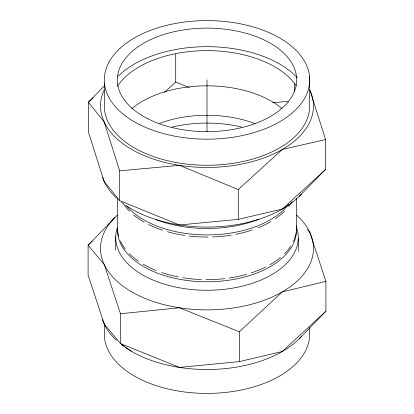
<?xml version="1.0" encoding="UTF-8"?>
<svg xmlns="http://www.w3.org/2000/svg" width="414" height="414" viewBox="0 0 414 414"><rect width="100%" height="100%" fill="white"/><g stroke="black" fill="none" stroke-linecap="round" stroke-linejoin="round"><path stroke-width="0.62" d="M114.787 217.666L88.094 245.243L88.094 275.062L104.271 324.209A106.481 61.474 0 0 0 116.505 340.432M299.213 338.771L325.906 311.188L325.906 281.375L309.853 232.492L307.405 229.553M104.494 85.739L88.384 102.196L88.384 132.009L104.147 181.508A106.481 61.474 0 0 0 116.505 197.995M299.213 196.334L325.616 169.373L325.616 139.554L309.853 90.055A106.481 61.474 0 0 1 234.557 165.352A106.481 61.474 0 0 1 104.147 121.882L88.384 102.196L93.145 97.833M104.271 324.209L120.453 343.542L179.443 367.415L239.354 361.608L239.354 331.795L282.291 291.87L325.906 281.375M90.449 243.065L88.094 245.243L104.271 264.577L120.453 313.729L120.453 343.542L131.709 351.502M91.39 242.195L92.327 241.321M325.906 311.188L282.291 351.502L239.354 361.608M325.616 169.373L282.291 209.07L238.288 219.337L179.443 224.978L119.672 200.661L104.147 181.508M164.322 92.446L175.712 82.044L175.712 54.13M238.288 219.337L238.288 189.524L282.291 149.438L325.616 139.554M120.453 313.729L179.443 307.783L239.354 331.795M272.645 102.76L288.589 101.259M104.147 121.882L119.672 170.842L179.443 165.352L238.288 189.524M175.712 82.044L189.384 87.659M309.501 76.207L309.501 102.294A102.703 59.295 0 0 1 213.365 165.15A102.703 59.295 0 0 1 104.499 109.643L104.499 83.556M309.501 327.614L309.501 337.793A102.703 59.295 0 0 1 200.635 393.3A102.703 59.295 0 0 1 104.499 330.444L104.499 323.448M298.277 238.469L298.277 251.319M296.486 198.342L296.486 230.996M294.328 83.592L294.328 91.841M207 79.881L207 131.714M119.672 170.842L119.672 200.661M117.514 198.202L117.514 229.221M115.723 236.658L115.723 250.149M296.139 232.611A89.502 51.672 0 0 1 293.345 241.574M290.618 246.402A89.502 51.672 0 0 1 284.449 253.875M280.407 257.544A89.502 51.672 0 0 1 269.835 264.779M265.529 267.071A89.502 51.672 0 0 1 251.36 272.857M246.635 274.311A89.502 51.672 0 0 1 229.154 278.042M224.714 278.627A89.502 51.672 0 0 1 205.955 279.647M201.406 279.548A89.502 51.672 0 0 1 182.76 277.722M178.284 276.919A89.502 51.672 0 0 1 161.698 272.541M156.14 270.497A89.502 51.672 0 0 1 143.047 264.127M138.54 261.265A89.502 51.672 0 0 1 129.292 253.616M125.313 249.088A89.502 51.672 0 0 1 120.402 241.036M118.642 236.213A89.502 51.672 0 0 1 117.504 227.648M296.424 225.873A89.502 51.672 0 0 1 296.496 228.311M288.744 204.293A89.502 51.672 0 0 1 208.542 234.919A89.502 51.672 0 0 1 126.555 205.908M258.377 219.368A91.287 52.707 0 0 1 155.949 219.498M172.198 127.077A91.287 52.707 0 0 1 241.719 127.057M131.642 108.789A91.287 52.707 0 0 1 281.68 108.22M117.897 76.487A102.703 59.295 0 0 1 208.278 46.678A102.703 59.295 0 0 1 297.345 77.775M104.028 121.612A106.481 61.474 0 0 1 104.147 90.055M301.511 193.918A106.481 61.474 0 0 1 125.447 205.127M123.305 203.605A106.481 61.474 0 0 1 121.245 202.042M104.028 181.244A106.481 61.474 0 0 1 102.553 177.559M117.369 86.35A95.851 55.341 0 0 1 206.514 50.627A95.851 55.341 0 0 1 296.284 85.827M159.68 123.346A87.152 50.317 0 0 1 254.936 123.579M301.511 336.354A106.481 61.474 0 0 1 125.447 347.558M123.833 346.42A106.481 61.474 0 0 1 121.245 344.474M104.147 323.945A106.481 61.474 0 0 1 102.47 319.737M296.595 215.182A106.481 61.474 0 0 1 250.284 304.569A106.481 61.474 0 0 1 104.271 264.577M104.147 264.313A106.481 61.474 0 0 1 117.359 215.223M296.496 229.78A89.502 51.672 0 0 1 205.458 281.774A89.502 51.672 0 0 1 117.576 228M292.191 201.225A89.502 51.672 0 0 1 288.687 206.498M284.708 211.026A89.502 51.672 0 0 1 275.46 218.67M270.953 221.537A89.502 51.672 0 0 1 257.86 227.907M252.302 229.951A89.502 51.672 0 0 1 235.716 234.329M231.24 235.126A89.502 51.672 0 0 1 212.594 236.958M208.045 237.056A89.502 51.672 0 0 1 189.286 236.037M184.846 235.452A89.502 51.672 0 0 1 167.365 231.716M162.64 230.267A89.502 51.672 0 0 1 148.471 224.476M144.165 222.183A89.502 51.672 0 0 1 133.593 214.949M129.551 211.28A89.502 51.672 0 0 1 123.382 203.807M296.724 227.85A91.287 52.707 0 0 1 207.611 290.266A91.287 52.707 0 0 1 117.058 228.538M139.021 124.324A102.703 59.295 0 0 0 307.659 91.649A102.703 59.295 0 0 0 174.325 23.665A102.703 59.295 0 0 0 139.021 124.324M147.653 118.678A89.657 51.766 0 0 0 294.877 90.154A89.657 51.766 0 0 0 178.47 30.807A89.657 51.766 0 0 0 147.653 118.678"/></g></svg>
